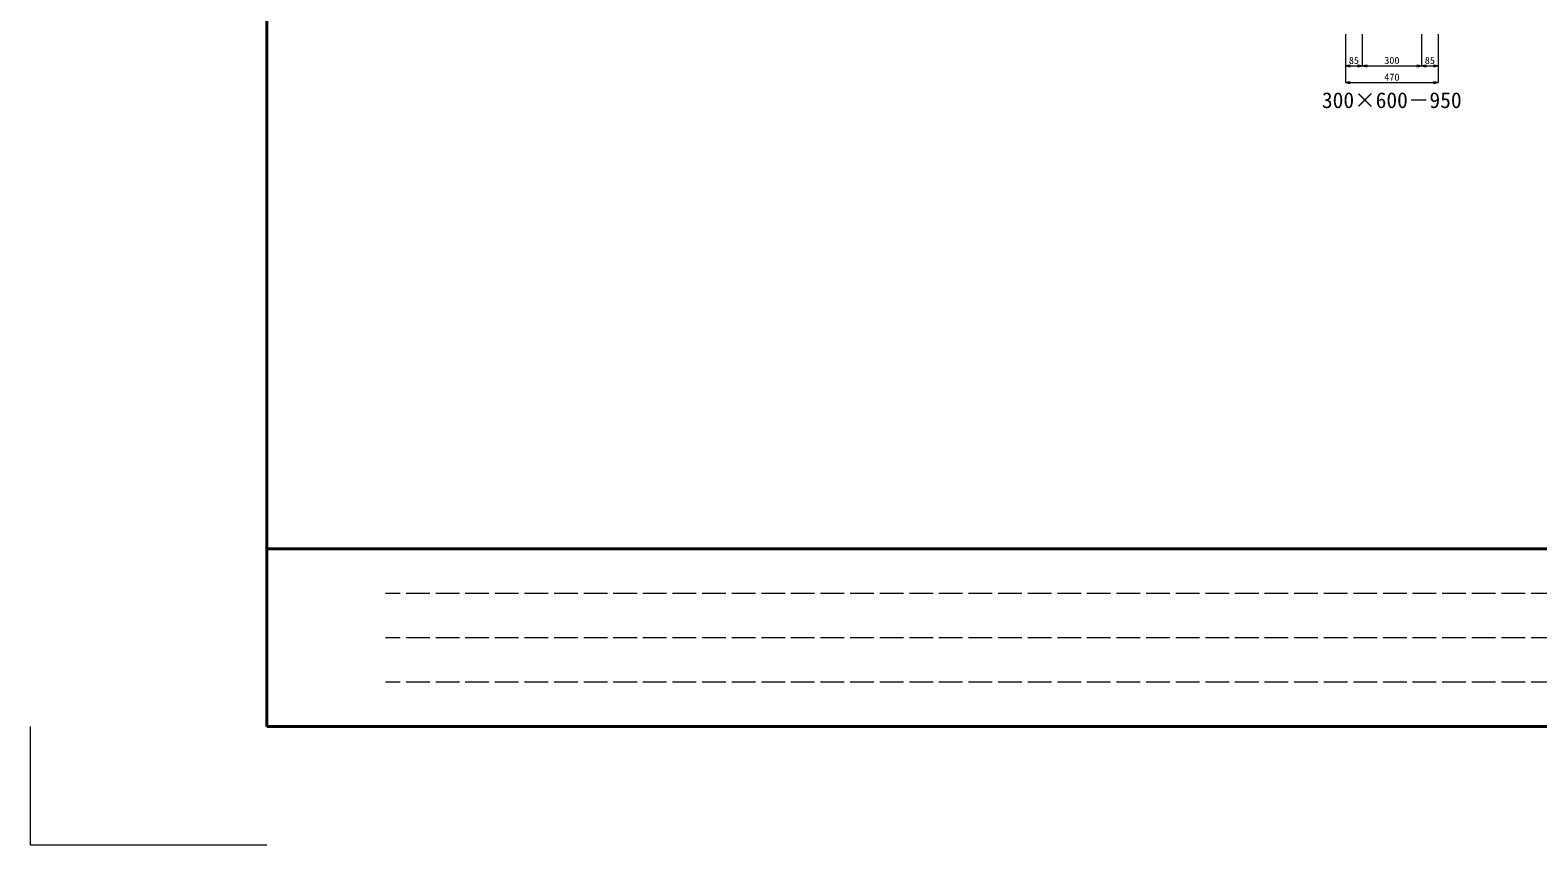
# Model space of a CAD drawing. Units: millimetres at full size. Extents: x -18734 to 51600, y -18820 to 17820.
# Drawn here: x 0 to 7640, y 0 to 4130 of the extents above; entities that cross this region are included whole.
import ezdxf
from ezdxf.enums import TextEntityAlignment as Align

# ---------------------------------------------------------------- set-up
doc = ezdxf.new("R2010")
doc.units = ezdxf.units.MM
doc.header["$LTSCALE"] = 20
doc.linetypes.add('DASHED', pattern=[7.5, 6, -1.5])
for name, color, linetype, lineweight in [('Defpoints_2', 1, 'Continuous', 13), ('図枠', 7, 'Continuous', 5), ('寸法線', 7, 'Continuous', 13)]:
    doc.layers.add(name, color=color, linetype=linetype, lineweight=lineweight)
doc.layers.add('文字', color=7, linetype='Continuous')
doc.styles.add('ＭＳ 明朝', font='')
doc.styles.get('ＭＳ 明朝').set_extended_font_data('MS Mincho')

# ---------------------------------------------------------------- blocks, each defined once
blk = doc.blocks.new('open_arrow')
at = {"color": 0, "linetype": 'Continuous', "lineweight": -2}
blk.add_lwpolyline([(7.5, 1.25), (0, 0), (7.5, -1.25)], dxfattribs=at)

msp = doc.modelspace()

# ---------------------------------------------------------------- linework, layer by layer
at = {"layer": 'Defpoints_2'}
for p, q in [((0, 600), (0, 0)), ((0, 0), (1200, 0))]:
    msp.add_line(p, q, dxfattribs=at)
at = {"layer": '図枠', "lineweight": 40}
for p, q in [((1200, 600), (1200, 17220)), ((1200, 1500), (24600, 1500)), ((1200, 600), (24600, 600))]:
    msp.add_line(p, q, dxfattribs=at)
at = {"layer": '図枠', "linetype": 'DASHED', "lineweight": 9}
for p, q in [((11175, 1275), (1800, 1275)), ((11175, 1050), (1800, 1050)), ((11175, 825), (1800, 825))]:
    msp.add_line(p, q, dxfattribs=at)
at = {"layer": '寸法線'}
for p, q in [((6665, 4110), (6665, 3948.84)), ((6665, 4110), (6665, 3863.84)), ((6750, 4110), (6750, 3948.84)), ((6750, 4110), (6750, 3948.84)), ((7050, 4110), (7050, 3948.84)), ((7050, 4110), (7050, 3948.84)), ((7135, 4110), (7135, 3948.84)), ((7135, 4110), (7135, 3863.84)), ((6665, 3948.84), (6750, 3948.84)), ((6750, 3948.84), (7050, 3948.84)), ((7050, 3948.84), (7135, 3948.84)), ((6665, 3863.84), (7135, 3863.84))]:
    msp.add_line(p, q, dxfattribs=at)

# ---------------------------------------------------------------- block references
at = {"layer": '寸法線', "xscale": 3.2, "yscale": 3.2}
for p in [(6665, 3948.84), (6750, 3948.84), (7050, 3948.84), (6665, 3863.84)]:
    msp.add_blockref('open_arrow', p, dxfattribs=at)
at = {"layer": '寸法線', "xscale": 3.2, "yscale": 3.2, "rotation": 180}
for p in [(6750, 3948.84), (7050, 3948.84), (7135, 3948.84), (7135, 3863.84)]:
    msp.add_blockref('open_arrow', p, dxfattribs=at)

# ---------------------------------------------------------------- texts
at = {"layer": '寸法線', "style": 'ＭＳ 明朝', "width": 1.05}
for s, p in [('85', (6707.5, 3976.84)), ('300', (6900, 3976.84)), ('85', (7092.5, 3976.84)), ('470', (6900, 3891.84))]:
    msp.add_text(s, height=36.03, dxfattribs=at).set_placement(p, align=Align.MIDDLE_CENTER)
at = {"layer": '文字', "style": 'ＭＳ 明朝'}
msp.add_text('300×600－950', height=80.06, dxfattribs=at).set_placement((6899.52, 3775.03), align=Align.MIDDLE_CENTER)

doc.saveas('drawing.dxf')
